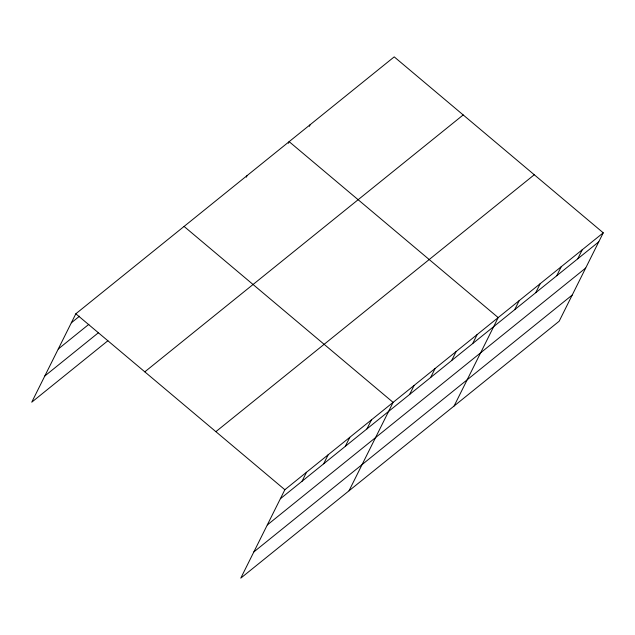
<?xml version="1.0" encoding="UTF-8"?>
<svg xmlns="http://www.w3.org/2000/svg" width="635" height="635" viewBox="0 0 635 635"><rect width="100%" height="100%" fill="white"/><g stroke="black" fill="none" stroke-linecap="round" stroke-linejoin="round"><path stroke-width="0.95" d="M603.25 232.815L284.853 489.728L240.784 578.128L559.173 321.215L603.25 232.815L394.216 56.872L75.827 313.785L31.75 402.185L107.902 340.733M246.301 177.205L247.118 175.562M288.33 143.296L289.147 141.653L498.181 317.595L454.104 405.995M309.34 126.341L310.166 124.698M302.006 481.29L306.507 472.257M323.652 463.82L328.16 454.787M345.305 446.349L349.806 437.317M366.959 428.879L371.459 419.846M349.036 490.776L393.113 402.376L184.079 226.433M409.623 394.454L414.123 385.421M430.633 377.5L435.142 368.467M451.652 360.545L456.152 351.512M472.662 343.591L477.163 334.55M514.691 309.674L519.192 300.641M535.702 292.719L540.21 283.686M556.72 275.765L561.221 266.732M577.731 258.81L582.239 249.777M71.318 322.818L79.534 316.19M58.261 349.004L88.868 324.31M44.807 375.991L98.56 332.621M144.804 371.84L463.201 114.935M215.876 431.665L534.273 174.752M280.352 498.761L598.749 241.856M267.295 524.954L585.684 268.041M253.841 551.934L572.23 295.029M75.827 313.785L284.853 489.728"/></g></svg>
